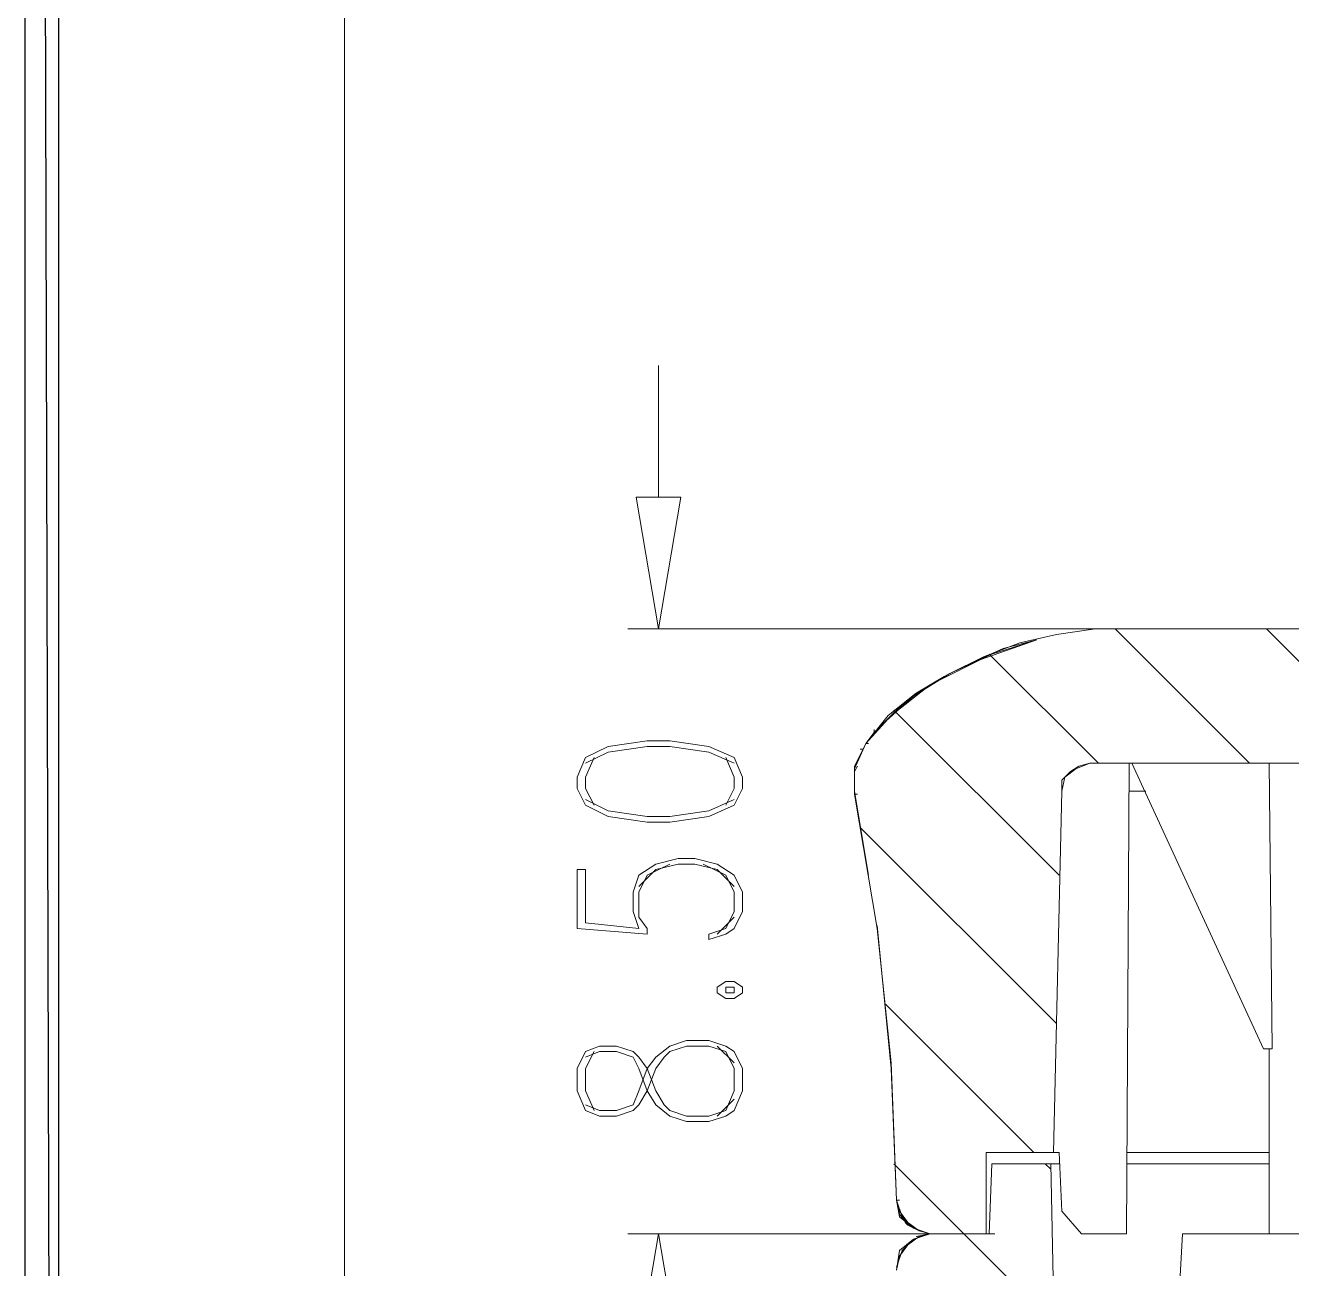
# Model space of a CAD drawing. Header units: centimetres. Extents: x -22.4 to 6.2, y -30.9 to -11.
# Drawn here: x -22.404 to -20.491, y -24.06 to -22.18 of the extents above; entities that cross this region are included whole.
import ezdxf

# ---------------------------------------------------------------- set-up
doc = ezdxf.new("R2010")
doc.units = ezdxf.units.CM
doc.header["$MEASUREMENT"] = 0
for name, color, linetype in [('2', 7, 'Continuous'), ('3', 7, 'Continuous'), ('layer 1', 7, 'Continuous')]:
    doc.layers.add(name, color=color, linetype=linetype)

msp = doc.modelspace()

# ---------------------------------------------------------------- linework, layer by layer
at = {"layer": '2', "color": 3, "lineweight": 9}
for points in [[(-21.44748, -22.89334), (-21.44748, -22.89334), (-21.44748, -22.69437), (-21.44748, -22.69437)], [(-20.73204, -23.09231), (-20.73204, -23.09231), (-21.49404, -23.09231), (-21.49404, -23.09231)], [(-21.03684, -24.00671), (-21.03684, -24.00671), (-21.49404, -24.00671), (-21.49404, -24.00671)]]:
    msp.add_open_spline(points, degree=3, dxfattribs=at)
for points in [[(-21.41361, -22.89334), (-21.41361, -22.89334), (-21.44748, -23.09231), (-21.44748, -23.09231), (-21.44748, -23.09231), (-21.44748, -23.09231), (-21.48134, -22.89334), (-21.48134, -22.89334), (-21.48134, -22.89334), (-21.48134, -22.89334), (-21.41361, -22.89334), (-21.41361, -22.89334)], [(-21.48134, -24.20567), (-21.48134, -24.20567), (-21.44748, -24.00671), (-21.44748, -24.00671), (-21.44748, -24.00671), (-21.44748, -24.00671), (-21.41361, -24.20567), (-21.41361, -24.20567), (-21.41361, -24.20567), (-21.41361, -24.20567), (-21.48134, -24.20567), (-21.48134, -24.20567)]]:
    msp.add_open_spline(points, degree=3, knots=[0, 0, 0, 0, 0.25, 0.25, 0.25, 0.25, 0.5, 0.5, 0.5, 0.5, 1, 1, 1, 1], dxfattribs=at)
at = {"layer": '3', "color": 2, "lineweight": 9}
for points in [[(-20.75744, -23.09231), (-20.75744, -23.09231), (-20.55424, -23.29551), (-20.55424, -23.29551)], [(-20.52884, -23.09231), (-20.52884, -23.09231), (-20.19441, -23.42674), (-20.19441, -23.42674)], [(-20.94794, -23.13041), (-20.94794, -23.13041), (-20.78284, -23.29551), (-20.78284, -23.29551)], [(-21.09188, -23.21507), (-21.09188, -23.21507), (-20.84211, -23.46484), (-20.84211, -23.46484)], [(-21.14268, -23.39287), (-21.14268, -23.39287), (-20.84634, -23.68921), (-20.84634, -23.68921)], [(-21.10458, -23.65957), (-21.10458, -23.65957), (-20.88021, -23.88394), (-20.88021, -23.88394)], [(-21.09188, -23.90087), (-21.09188, -23.90087), (-20.98604, -24.00671), (-20.98604, -24.00671)], [(-20.86328, -23.90087), (-20.86328, -23.90087), (-20.85481, -23.90934), (-20.85481, -23.90934)], [(-20.98604, -24.00671), (-20.98604, -24.00671), (-20.85058, -24.14217), (-20.85058, -24.14217)]]:
    msp.add_open_spline(points, degree=3, dxfattribs=at)
at = {"layer": 'layer 1'}
for points in [[(-22.40421, -29.66666), (-22.40421, -29.66666), (-22.35341, -29.66666), (-22.35341, -29.66666), (-22.35341, -29.66666), (-22.35341, -29.66666), (-22.40421, -11.03577), (-22.40421, -11.03577), (-22.40421, -11.03577), (-22.40421, -11.03577), (-22.40421, -29.66666), (-22.40421, -29.66666)], [(-22.35341, -29.66666), (-22.35341, -29.66666), (-22.40421, -11.03577), (-22.40421, -11.03577), (-22.40421, -11.03577), (-22.40421, -11.03577), (-22.35341, -11.08657), (-22.35341, -11.08657), (-22.35341, -11.08657), (-22.35341, -11.08657), (-22.35341, -29.66666), (-22.35341, -29.66666)]]:
    msp.add_open_spline(points, degree=3, knots=[0, 0, 0, 0, 0.25, 0.25, 0.25, 0.25, 0.5, 0.5, 0.5, 0.5, 1, 1, 1, 1], dxfattribs=at)
at = {"layer": 'layer 1', "lineweight": 9}
for points, knots in [([(-21.92211, -30.90598), (-21.92211, -30.90598), (6.24226, -30.90598), (6.24226, -30.90598), (6.24226, -30.90598), (6.24226, -30.90598), (6.24226, -11.33528), (6.24226, -11.33528), (6.24226, -11.33528), (6.24226, -11.33528), (-21.92211, -11.33528), (-21.92211, -11.33528), (-21.92211, -11.33528), (-21.92211, -11.33528), (-21.92211, -30.90598), (-21.92211, -30.90598)], [0, 0, 0, 0, 0.2, 0.2, 0.2, 0.2, 0.4, 0.4, 0.4, 0.4, 0.6, 0.6, 0.6, 0.6, 1, 1, 1, 1]), ([(-20.19441, -23.42674), (-20.19441, -23.42674), (-17.16335, -23.42674), (-17.16335, -23.42674), (-17.16335, -23.42674), (-17.16335, -23.42674), (-17.16335, -23.21931), (-17.16335, -23.21931), (-17.16335, -23.21931), (-17.16335, -23.21931), (-20.19441, -23.21931), (-20.19441, -23.21931), (-20.19441, -23.21931), (-20.19441, -23.21931), (-20.21134, -23.21507), (-20.21134, -23.21507), (-20.21134, -23.21507), (-20.21134, -23.21507), (-20.21558, -23.20237), (-20.21558, -23.20237), (-20.21558, -23.20237), (-20.21558, -23.20237), (-20.21981, -23.15157), (-20.21981, -23.15157), (-20.21981, -23.15157), (-20.21981, -23.15157), (-20.22404, -23.13041), (-20.22404, -23.13041), (-20.22404, -23.13041), (-20.22404, -23.13041), (-20.23674, -23.11771), (-20.23674, -23.11771), (-20.23674, -23.11771), (-20.23674, -23.11771), (-20.26638, -23.10501), (-20.26638, -23.10501), (-20.26638, -23.10501), (-20.26638, -23.10501), (-20.29601, -23.09654), (-20.29601, -23.09654), (-20.29601, -23.09654), (-20.29601, -23.09654), (-20.35528, -23.09231), (-20.35528, -23.09231), (-20.35528, -23.09231), (-20.35528, -23.09231), (-20.73204, -23.09231), (-20.73204, -23.09231), (-20.73204, -23.09231), (-20.73204, -23.09231), (-20.78708, -23.09231), (-20.78708, -23.09231), (-20.78708, -23.09231), (-20.78708, -23.09231), (-20.84634, -23.10077), (-20.84634, -23.10077), (-20.84634, -23.10077), (-20.84634, -23.10077), (-20.90138, -23.11347), (-20.90138, -23.11347), (-20.90138, -23.11347), (-20.90138, -23.11347), (-20.95641, -23.13464), (-20.95641, -23.13464), (-20.95641, -23.13464), (-20.95641, -23.13464), (-21.00721, -23.16004), (-21.00721, -23.16004), (-21.00721, -23.16004), (-21.00721, -23.16004), (-21.05801, -23.18967), (-21.05801, -23.18967), (-21.05801, -23.18967), (-21.05801, -23.18967), (-21.10034, -23.22354), (-21.10034, -23.22354), (-21.10034, -23.22354), (-21.10034, -23.22354), (-21.13421, -23.26587), (-21.13421, -23.26587), (-21.13421, -23.26587), (-21.13421, -23.26587), (-21.15114, -23.30397), (-21.15114, -23.30397), (-21.15114, -23.30397), (-21.15114, -23.30397), (-21.15114, -23.34207), (-21.15114, -23.34207)], [0, 0, 0, 0, 0.0434783, 0.0434783, 0.0434783, 0.0434783, 0.0869565, 0.0869565, 0.0869565, 0.0869565, 0.1304348, 0.1304348, 0.1304348, 0.1304348, 0.173913, 0.173913, 0.173913, 0.173913, 0.2173913, 0.2173913, 0.2173913, 0.2173913, 0.2608696, 0.2608696, 0.2608696, 0.2608696, 0.3043478, 0.3043478, 0.3043478, 0.3043478, 0.3478261, 0.3478261, 0.3478261, 0.3478261, 0.3913043, 0.3913043, 0.3913043, 0.3913043, 0.4347826, 0.4347826, 0.4347826, 0.4347826, 0.4782609, 0.4782609, 0.4782609, 0.4782609, 0.5217391, 0.5217391, 0.5217391, 0.5217391, 0.5652174, 0.5652174, 0.5652174, 0.5652174, 0.6086957, 0.6086957, 0.6086957, 0.6086957, 0.6521739, 0.6521739, 0.6521739, 0.6521739, 0.6956522, 0.6956522, 0.6956522, 0.6956522, 0.7391304, 0.7391304, 0.7391304, 0.7391304, 0.7826087, 0.7826087, 0.7826087, 0.7826087, 0.826087, 0.826087, 0.826087, 0.826087, 0.8695652, 0.8695652, 0.8695652, 0.8695652, 0.9130435, 0.9130435, 0.9130435, 0.9130435, 1, 1, 1, 1]), ([(-20.73204, -23.09231), (-20.73204, -23.09231), (-20.78708, -23.09231), (-20.78708, -23.09231), (-20.78708, -23.09231), (-20.78708, -23.09231), (-20.84634, -23.10077), (-20.84634, -23.10077), (-20.84634, -23.10077), (-20.84634, -23.10077), (-20.90138, -23.11347), (-20.90138, -23.11347), (-20.90138, -23.11347), (-20.90138, -23.11347), (-20.95641, -23.13464), (-20.95641, -23.13464), (-20.95641, -23.13464), (-20.95641, -23.13464), (-21.00721, -23.16004), (-21.00721, -23.16004), (-21.00721, -23.16004), (-21.00721, -23.16004), (-21.05801, -23.18967), (-21.05801, -23.18967), (-21.05801, -23.18967), (-21.05801, -23.18967), (-21.10034, -23.22354), (-21.10034, -23.22354), (-21.10034, -23.22354), (-21.10034, -23.22354), (-21.13421, -23.26587), (-21.13421, -23.26587)], [0, 0, 0, 0, 0.1111111, 0.1111111, 0.1111111, 0.1111111, 0.2222222, 0.2222222, 0.2222222, 0.2222222, 0.3333333, 0.3333333, 0.3333333, 0.3333333, 0.4444444, 0.4444444, 0.4444444, 0.4444444, 0.5555556, 0.5555556, 0.5555556, 0.5555556, 0.6666667, 0.6666667, 0.6666667, 0.6666667, 0.7777778, 0.7777778, 0.7777778, 0.7777778, 1, 1, 1, 1]), ([(-20.03355, -23.09231), (-20.03355, -23.09231), (-20.73204, -23.09231), (-20.73204, -23.09231), (-20.73204, -23.09231), (-20.73204, -23.09231), (-20.35528, -23.09231), (-20.35528, -23.09231)], [0, 0, 0, 0, 0.3333333, 0.3333333, 0.3333333, 0.3333333, 1, 1, 1, 1]), ([(-20.94371, -23.13041), (-20.94371, -23.13041), (-20.87598, -23.10924), (-20.87598, -23.10924), (-20.87598, -23.10924), (-20.87598, -23.10924), (-20.96064, -23.13887), (-20.96064, -23.13887)], [0, 0, 0, 0, 0.3333333, 0.3333333, 0.3333333, 0.3333333, 1, 1, 1, 1]), ([(-21.06224, -23.19391), (-21.06224, -23.19391), (-21.10881, -23.23624), (-21.10881, -23.23624), (-21.10881, -23.23624), (-21.10881, -23.23624), (-21.13421, -23.26587), (-21.13421, -23.26587)], [0, 0, 0, 0, 0.3333333, 0.3333333, 0.3333333, 0.3333333, 1, 1, 1, 1]), ([(-21.09188, -23.21931), (-21.09188, -23.21931), (-21.12151, -23.24894), (-21.12151, -23.24894), (-21.12151, -23.24894), (-21.12151, -23.24894), (-21.13421, -23.26587), (-21.13421, -23.26587), (-21.13421, -23.26587), (-21.13421, -23.26587), (-21.09611, -23.22354), (-21.09611, -23.22354)], [0, 0, 0, 0, 0.25, 0.25, 0.25, 0.25, 0.5, 0.5, 0.5, 0.5, 1, 1, 1, 1]), ([(-21.57024, -23.33361), (-21.57024, -23.33361), (-21.55754, -23.35901), (-21.55754, -23.35901), (-21.55754, -23.35901), (-21.55754, -23.35901), (-21.52368, -23.37594), (-21.52368, -23.37594), (-21.52368, -23.37594), (-21.52368, -23.37594), (-21.46441, -23.38441), (-21.46441, -23.38441), (-21.46441, -23.38441), (-21.46441, -23.38441), (-21.43054, -23.38441), (-21.43054, -23.38441), (-21.43054, -23.38441), (-21.43054, -23.38441), (-21.37128, -23.37594), (-21.37128, -23.37594), (-21.37128, -23.37594), (-21.37128, -23.37594), (-21.33318, -23.35901), (-21.33318, -23.35901), (-21.33318, -23.35901), (-21.33318, -23.35901), (-21.32048, -23.33361), (-21.32048, -23.33361), (-21.32048, -23.33361), (-21.32048, -23.33361), (-21.32048, -23.31667), (-21.32048, -23.31667), (-21.32048, -23.31667), (-21.32048, -23.31667), (-21.33318, -23.28704), (-21.33318, -23.28704), (-21.33318, -23.28704), (-21.33318, -23.28704), (-21.37128, -23.27011), (-21.37128, -23.27011), (-21.37128, -23.27011), (-21.37128, -23.27011), (-21.43054, -23.26164), (-21.43054, -23.26164), (-21.43054, -23.26164), (-21.43054, -23.26164), (-21.46441, -23.26164), (-21.46441, -23.26164), (-21.46441, -23.26164), (-21.46441, -23.26164), (-21.52368, -23.27011), (-21.52368, -23.27011), (-21.52368, -23.27011), (-21.52368, -23.27011), (-21.55754, -23.28704), (-21.55754, -23.28704), (-21.55754, -23.28704), (-21.55754, -23.28704), (-21.57024, -23.31667), (-21.57024, -23.31667), (-21.57024, -23.31667), (-21.57024, -23.31667), (-21.57024, -23.33361), (-21.57024, -23.33361)], [0, 0, 0, 0, 0.0588235, 0.0588235, 0.0588235, 0.0588235, 0.1176471, 0.1176471, 0.1176471, 0.1176471, 0.1764706, 0.1764706, 0.1764706, 0.1764706, 0.2352941, 0.2352941, 0.2352941, 0.2352941, 0.2941176, 0.2941176, 0.2941176, 0.2941176, 0.3529412, 0.3529412, 0.3529412, 0.3529412, 0.4117647, 0.4117647, 0.4117647, 0.4117647, 0.4705882, 0.4705882, 0.4705882, 0.4705882, 0.5294118, 0.5294118, 0.5294118, 0.5294118, 0.5882353, 0.5882353, 0.5882353, 0.5882353, 0.6470588, 0.6470588, 0.6470588, 0.6470588, 0.7058824, 0.7058824, 0.7058824, 0.7058824, 0.7647059, 0.7647059, 0.7647059, 0.7647059, 0.8235294, 0.8235294, 0.8235294, 0.8235294, 0.8823529, 0.8823529, 0.8823529, 0.8823529, 1, 1, 1, 1]), ([(-21.13421, -23.26587), (-21.13421, -23.26587), (-21.15114, -23.30397), (-21.15114, -23.30397), (-21.15114, -23.30397), (-21.15114, -23.30397), (-21.15114, -23.34207), (-21.15114, -23.34207)], [0, 0, 0, 0, 0.3333333, 0.3333333, 0.3333333, 0.3333333, 1, 1, 1, 1]), ([(-21.13421, -23.26587), (-21.13421, -23.26587), (-21.15114, -23.30397), (-21.15114, -23.30397), (-21.15114, -23.30397), (-21.15114, -23.30397), (-21.15114, -23.34207), (-21.15114, -23.34207)], [0, 0, 0, 0, 0.3333333, 0.3333333, 0.3333333, 0.3333333, 1, 1, 1, 1]), ([(-21.13421, -23.26587), (-21.13421, -23.26587), (-21.13844, -23.27434), (-21.13844, -23.27434), (-21.13844, -23.27434), (-21.13844, -23.27434), (-21.13421, -23.26587), (-21.13421, -23.26587), (-21.13421, -23.26587), (-21.13421, -23.26587), (-21.13844, -23.27434), (-21.13844, -23.27434), (-21.13844, -23.27434), (-21.13844, -23.27434), (-21.14268, -23.27434), (-21.14268, -23.27434)], [0, 0, 0, 0, 0.2, 0.2, 0.2, 0.2, 0.4, 0.4, 0.4, 0.4, 0.6, 0.6, 0.6, 0.6, 1, 1, 1, 1]), ([(-21.33318, -23.29551), (-21.33318, -23.29551), (-21.37128, -23.27857), (-21.37128, -23.27857), (-21.37128, -23.27857), (-21.37128, -23.27857), (-21.43054, -23.27011), (-21.43054, -23.27011), (-21.43054, -23.27011), (-21.43054, -23.27011), (-21.46441, -23.27011), (-21.46441, -23.27011), (-21.46441, -23.27011), (-21.46441, -23.27011), (-21.52368, -23.27857), (-21.52368, -23.27857), (-21.52368, -23.27857), (-21.52368, -23.27857), (-21.55754, -23.29551), (-21.55754, -23.29551)], [0, 0, 0, 0, 0.1666667, 0.1666667, 0.1666667, 0.1666667, 0.3333333, 0.3333333, 0.3333333, 0.3333333, 0.5, 0.5, 0.5, 0.5, 0.6666667, 0.6666667, 0.6666667, 0.6666667, 1, 1, 1, 1]), ([(-21.13844, -23.27434), (-21.13844, -23.27434), (-21.15114, -23.29974), (-21.15114, -23.29974), (-21.15114, -23.29974), (-21.15114, -23.29974), (-21.13844, -23.27434), (-21.13844, -23.27434)], [0, 0, 0, 0, 0.3333333, 0.3333333, 0.3333333, 0.3333333, 1, 1, 1, 1]), ([(-21.54484, -23.28704), (-21.54484, -23.28704), (-21.55754, -23.31667), (-21.55754, -23.31667), (-21.55754, -23.31667), (-21.55754, -23.31667), (-21.55754, -23.33361), (-21.55754, -23.33361), (-21.55754, -23.33361), (-21.55754, -23.33361), (-21.54484, -23.35901), (-21.54484, -23.35901)], [0, 0, 0, 0, 0.25, 0.25, 0.25, 0.25, 0.5, 0.5, 0.5, 0.5, 1, 1, 1, 1]), ([(-21.34588, -23.35901), (-21.34588, -23.35901), (-21.33318, -23.33361), (-21.33318, -23.33361), (-21.33318, -23.33361), (-21.33318, -23.33361), (-21.33318, -23.31667), (-21.33318, -23.31667), (-21.33318, -23.31667), (-21.33318, -23.31667), (-21.34588, -23.28704), (-21.34588, -23.28704)], [0, 0, 0, 0, 0.25, 0.25, 0.25, 0.25, 0.5, 0.5, 0.5, 0.5, 1, 1, 1, 1]), ([(-21.15114, -23.29974), (-21.15114, -23.29974), (-21.15114, -23.32091), (-21.15114, -23.32091), (-21.15114, -23.32091), (-21.15114, -23.32091), (-21.15114, -23.29974), (-21.15114, -23.29974), (-21.15114, -23.29974), (-21.15114, -23.29974), (-21.15114, -23.32937), (-21.15114, -23.32937)], [0, 0, 0, 0, 0.25, 0.25, 0.25, 0.25, 0.5, 0.5, 0.5, 0.5, 1, 1, 1, 1]), ([(-20.95218, -24.00671), (-20.95218, -24.00671), (-20.95218, -23.88394), (-20.95218, -23.88394), (-20.95218, -23.88394), (-20.95218, -23.88394), (-20.85058, -23.88394), (-20.85058, -23.88394), (-20.85058, -23.88394), (-20.85058, -23.88394), (-20.83788, -23.33784), (-20.83788, -23.33784), (-20.83788, -23.33784), (-20.83788, -23.33784), (-20.83788, -23.32091), (-20.83788, -23.32091), (-20.83788, -23.32091), (-20.83788, -23.32091), (-20.82518, -23.30821), (-20.82518, -23.30821), (-20.82518, -23.30821), (-20.82518, -23.30821), (-20.81248, -23.29974), (-20.81248, -23.29974), (-20.81248, -23.29974), (-20.81248, -23.29974), (-20.79554, -23.29551), (-20.79554, -23.29551), (-20.79554, -23.29551), (-20.79554, -23.29551), (-20.42724, -23.29551), (-20.42724, -23.29551), (-20.42724, -23.29551), (-20.42724, -23.29551), (-20.40184, -23.30397), (-20.40184, -23.30397), (-20.40184, -23.30397), (-20.40184, -23.30397), (-20.38491, -23.32514), (-20.38491, -23.32514)], [0, 0, 0, 0, 0.0909091, 0.0909091, 0.0909091, 0.0909091, 0.1818182, 0.1818182, 0.1818182, 0.1818182, 0.2727273, 0.2727273, 0.2727273, 0.2727273, 0.3636364, 0.3636364, 0.3636364, 0.3636364, 0.4545455, 0.4545455, 0.4545455, 0.4545455, 0.5454545, 0.5454545, 0.5454545, 0.5454545, 0.6363636, 0.6363636, 0.6363636, 0.6363636, 0.7272727, 0.7272727, 0.7272727, 0.7272727, 0.8181818, 0.8181818, 0.8181818, 0.8181818, 1, 1, 1, 1]), ([(-20.79554, -23.29551), (-20.79554, -23.29551), (-20.81671, -23.30397), (-20.81671, -23.30397), (-20.81671, -23.30397), (-20.81671, -23.30397), (-20.83364, -23.31667), (-20.83364, -23.31667), (-20.83364, -23.31667), (-20.83364, -23.31667), (-20.83788, -23.33784), (-20.83788, -23.33784)], [0, 0, 0, 0, 0.25, 0.25, 0.25, 0.25, 0.5, 0.5, 0.5, 0.5, 1, 1, 1, 1]), ([(-21.15114, -23.33784), (-21.15114, -23.33784), (-21.15114, -23.33361), (-21.15114, -23.33361), (-21.15114, -23.33361), (-21.15114, -23.33361), (-21.15114, -23.33784), (-21.15114, -23.33784), (-21.15114, -23.33784), (-21.15114, -23.33784), (-21.15114, -23.34207), (-21.15114, -23.34207), (-21.15114, -23.34207), (-21.15114, -23.34207), (-21.15114, -23.32937), (-21.15114, -23.32937)], [0, 0, 0, 0, 0.2, 0.2, 0.2, 0.2, 0.4, 0.4, 0.4, 0.4, 0.6, 0.6, 0.6, 0.6, 1, 1, 1, 1]), ([(-21.12998, -23.46484), (-21.12998, -23.46484), (-21.15114, -23.33784), (-21.15114, -23.33784), (-21.15114, -23.33784), (-21.15114, -23.33784), (-21.14691, -23.36747), (-21.14691, -23.36747)], [0, 0, 0, 0, 0.3333333, 0.3333333, 0.3333333, 0.3333333, 1, 1, 1, 1]), ([(-21.08764, -23.95591), (-21.08764, -23.95591), (-21.09611, -23.74847), (-21.09611, -23.74847), (-21.09611, -23.74847), (-21.09611, -23.74847), (-21.11728, -23.54527), (-21.11728, -23.54527), (-21.11728, -23.54527), (-21.11728, -23.54527), (-21.15114, -23.34207), (-21.15114, -23.34207)], [0, 0, 0, 0, 0.25, 0.25, 0.25, 0.25, 0.5, 0.5, 0.5, 0.5, 1, 1, 1, 1]), ([(-21.08764, -23.95591), (-21.08764, -23.95591), (-21.09611, -23.74847), (-21.09611, -23.74847), (-21.09611, -23.74847), (-21.09611, -23.74847), (-21.11728, -23.54527), (-21.11728, -23.54527), (-21.11728, -23.54527), (-21.11728, -23.54527), (-21.15114, -23.34207), (-21.15114, -23.34207)], [0, 0, 0, 0, 0.25, 0.25, 0.25, 0.25, 0.5, 0.5, 0.5, 0.5, 1, 1, 1, 1]), ([(-21.55754, -23.35054), (-21.55754, -23.35054), (-21.52368, -23.36747), (-21.52368, -23.36747), (-21.52368, -23.36747), (-21.52368, -23.36747), (-21.46441, -23.37594), (-21.46441, -23.37594), (-21.46441, -23.37594), (-21.46441, -23.37594), (-21.43054, -23.37594), (-21.43054, -23.37594), (-21.43054, -23.37594), (-21.43054, -23.37594), (-21.37128, -23.36747), (-21.37128, -23.36747), (-21.37128, -23.36747), (-21.37128, -23.36747), (-21.33318, -23.35054), (-21.33318, -23.35054)], [0, 0, 0, 0, 0.1666667, 0.1666667, 0.1666667, 0.1666667, 0.3333333, 0.3333333, 0.3333333, 0.3333333, 0.5, 0.5, 0.5, 0.5, 0.6666667, 0.6666667, 0.6666667, 0.6666667, 1, 1, 1, 1]), ([(-21.47711, -23.54527), (-21.47711, -23.54527), (-21.48558, -23.51987), (-21.48558, -23.51987), (-21.48558, -23.51987), (-21.48558, -23.51987), (-21.48558, -23.49024), (-21.48558, -23.49024), (-21.48558, -23.49024), (-21.48558, -23.49024), (-21.47711, -23.46484), (-21.47711, -23.46484), (-21.47711, -23.46484), (-21.47711, -23.46484), (-21.45171, -23.44791), (-21.45171, -23.44791), (-21.45171, -23.44791), (-21.45171, -23.44791), (-21.41784, -23.43944), (-21.41784, -23.43944), (-21.41784, -23.43944), (-21.41784, -23.43944), (-21.39244, -23.43944), (-21.39244, -23.43944), (-21.39244, -23.43944), (-21.39244, -23.43944), (-21.35858, -23.44791), (-21.35858, -23.44791), (-21.35858, -23.44791), (-21.35858, -23.44791), (-21.33318, -23.46484), (-21.33318, -23.46484), (-21.33318, -23.46484), (-21.33318, -23.46484), (-21.32048, -23.49024), (-21.32048, -23.49024), (-21.32048, -23.49024), (-21.32048, -23.49024), (-21.32048, -23.51987), (-21.32048, -23.51987), (-21.32048, -23.51987), (-21.32048, -23.51987), (-21.33318, -23.54527), (-21.33318, -23.54527), (-21.33318, -23.54527), (-21.33318, -23.54527), (-21.34588, -23.55374), (-21.34588, -23.55374), (-21.34588, -23.55374), (-21.34588, -23.55374), (-21.37128, -23.56221), (-21.37128, -23.56221), (-21.37128, -23.56221), (-21.37128, -23.56221), (-21.37128, -23.55374), (-21.37128, -23.55374)], [0, 0, 0, 0, 0.0666667, 0.0666667, 0.0666667, 0.0666667, 0.1333333, 0.1333333, 0.1333333, 0.1333333, 0.2, 0.2, 0.2, 0.2, 0.2666667, 0.2666667, 0.2666667, 0.2666667, 0.3333333, 0.3333333, 0.3333333, 0.3333333, 0.4, 0.4, 0.4, 0.4, 0.4666667, 0.4666667, 0.4666667, 0.4666667, 0.5333333, 0.5333333, 0.5333333, 0.5333333, 0.6, 0.6, 0.6, 0.6, 0.6666667, 0.6666667, 0.6666667, 0.6666667, 0.7333333, 0.7333333, 0.7333333, 0.7333333, 0.8, 0.8, 0.8, 0.8, 0.8666667, 0.8666667, 0.8666667, 0.8666667, 1, 1, 1, 1]), ([(-21.57024, -23.54527), (-21.57024, -23.54527), (-21.57024, -23.45637), (-21.57024, -23.45637), (-21.57024, -23.45637), (-21.57024, -23.45637), (-21.55754, -23.45637), (-21.55754, -23.45637), (-21.55754, -23.45637), (-21.55754, -23.45637), (-21.55754, -23.53681), (-21.55754, -23.53681)], [0, 0, 0, 0, 0.25, 0.25, 0.25, 0.25, 0.5, 0.5, 0.5, 0.5, 1, 1, 1, 1]), ([(-21.46441, -23.55374), (-21.46441, -23.55374), (-21.46441, -23.54527), (-21.46441, -23.54527), (-21.46441, -23.54527), (-21.46441, -23.54527), (-21.47711, -23.52834), (-21.47711, -23.52834), (-21.47711, -23.52834), (-21.47711, -23.52834), (-21.47711, -23.49024), (-21.47711, -23.49024), (-21.47711, -23.49024), (-21.47711, -23.49024), (-21.46441, -23.46484), (-21.46441, -23.46484), (-21.46441, -23.46484), (-21.46441, -23.46484), (-21.43054, -23.44791), (-21.43054, -23.44791)], [0, 0, 0, 0, 0.1666667, 0.1666667, 0.1666667, 0.1666667, 0.3333333, 0.3333333, 0.3333333, 0.3333333, 0.5, 0.5, 0.5, 0.5, 0.6666667, 0.6666667, 0.6666667, 0.6666667, 1, 1, 1, 1]), ([(-21.47711, -23.48177), (-21.47711, -23.48177), (-21.45171, -23.45637), (-21.45171, -23.45637), (-21.45171, -23.45637), (-21.45171, -23.45637), (-21.41784, -23.44791), (-21.41784, -23.44791), (-21.41784, -23.44791), (-21.41784, -23.44791), (-21.39244, -23.44791), (-21.39244, -23.44791), (-21.39244, -23.44791), (-21.39244, -23.44791), (-21.35858, -23.45637), (-21.35858, -23.45637), (-21.35858, -23.45637), (-21.35858, -23.45637), (-21.33318, -23.48177), (-21.33318, -23.48177)], [0, 0, 0, 0, 0.1666667, 0.1666667, 0.1666667, 0.1666667, 0.3333333, 0.3333333, 0.3333333, 0.3333333, 0.5, 0.5, 0.5, 0.5, 0.6666667, 0.6666667, 0.6666667, 0.6666667, 1, 1, 1, 1]), ([(-21.37974, -23.44791), (-21.37974, -23.44791), (-21.34588, -23.46484), (-21.34588, -23.46484), (-21.34588, -23.46484), (-21.34588, -23.46484), (-21.33318, -23.49024), (-21.33318, -23.49024), (-21.33318, -23.49024), (-21.33318, -23.49024), (-21.33318, -23.51987), (-21.33318, -23.51987), (-21.33318, -23.51987), (-21.33318, -23.51987), (-21.34588, -23.54527), (-21.34588, -23.54527), (-21.34588, -23.54527), (-21.34588, -23.54527), (-21.37128, -23.55374), (-21.37128, -23.55374)], [0, 0, 0, 0, 0.1666667, 0.1666667, 0.1666667, 0.1666667, 0.3333333, 0.3333333, 0.3333333, 0.3333333, 0.5, 0.5, 0.5, 0.5, 0.6666667, 0.6666667, 0.6666667, 0.6666667, 1, 1, 1, 1]), ([(-21.11728, -23.54104), (-21.11728, -23.54104), (-21.09611, -23.75694), (-21.09611, -23.75694), (-21.09611, -23.75694), (-21.09611, -23.75694), (-21.11728, -23.54104), (-21.11728, -23.54104)], [0, 0, 0, 0, 0.3333333, 0.3333333, 0.3333333, 0.3333333, 1, 1, 1, 1]), ([(-21.35858, -23.64264), (-21.35858, -23.64264), (-21.34588, -23.65111), (-21.34588, -23.65111), (-21.34588, -23.65111), (-21.34588, -23.65111), (-21.33318, -23.65111), (-21.33318, -23.65111), (-21.33318, -23.65111), (-21.33318, -23.65111), (-21.32048, -23.64264), (-21.32048, -23.64264), (-21.32048, -23.64264), (-21.32048, -23.64264), (-21.32048, -23.63417), (-21.32048, -23.63417), (-21.32048, -23.63417), (-21.32048, -23.63417), (-21.33318, -23.62571), (-21.33318, -23.62571), (-21.33318, -23.62571), (-21.33318, -23.62571), (-21.34588, -23.62571), (-21.34588, -23.62571), (-21.34588, -23.62571), (-21.34588, -23.62571), (-21.35858, -23.63417), (-21.35858, -23.63417), (-21.35858, -23.63417), (-21.35858, -23.63417), (-21.35858, -23.64264), (-21.35858, -23.64264)], [0, 0, 0, 0, 0.1111111, 0.1111111, 0.1111111, 0.1111111, 0.2222222, 0.2222222, 0.2222222, 0.2222222, 0.3333333, 0.3333333, 0.3333333, 0.3333333, 0.4444444, 0.4444444, 0.4444444, 0.4444444, 0.5555556, 0.5555556, 0.5555556, 0.5555556, 0.6666667, 0.6666667, 0.6666667, 0.6666667, 0.7777778, 0.7777778, 0.7777778, 0.7777778, 1, 1, 1, 1]), ([(-21.34588, -23.64264), (-21.34588, -23.64264), (-21.33318, -23.64264), (-21.33318, -23.64264), (-21.33318, -23.64264), (-21.33318, -23.64264), (-21.33318, -23.63417), (-21.33318, -23.63417), (-21.33318, -23.63417), (-21.33318, -23.63417), (-21.34588, -23.63417), (-21.34588, -23.63417), (-21.34588, -23.63417), (-21.34588, -23.63417), (-21.34588, -23.64264), (-21.34588, -23.64264)], [0, 0, 0, 0, 0.2, 0.2, 0.2, 0.2, 0.4, 0.4, 0.4, 0.4, 0.6, 0.6, 0.6, 0.6, 1, 1, 1, 1]), ([(-21.57024, -23.79081), (-21.57024, -23.79081), (-21.55754, -23.82044), (-21.55754, -23.82044), (-21.55754, -23.82044), (-21.55754, -23.82044), (-21.53638, -23.82891), (-21.53638, -23.82891), (-21.53638, -23.82891), (-21.53638, -23.82891), (-21.51098, -23.82891), (-21.51098, -23.82891), (-21.51098, -23.82891), (-21.51098, -23.82891), (-21.48558, -23.82044), (-21.48558, -23.82044), (-21.48558, -23.82044), (-21.48558, -23.82044), (-21.47711, -23.81197), (-21.47711, -23.81197), (-21.47711, -23.81197), (-21.47711, -23.81197), (-21.46441, -23.79081), (-21.46441, -23.79081), (-21.46441, -23.79081), (-21.46441, -23.79081), (-21.45171, -23.75694), (-21.45171, -23.75694), (-21.45171, -23.75694), (-21.45171, -23.75694), (-21.43901, -23.74001), (-21.43901, -23.74001), (-21.43901, -23.74001), (-21.43901, -23.74001), (-21.43054, -23.73154), (-21.43054, -23.73154), (-21.43054, -23.73154), (-21.43054, -23.73154), (-21.40514, -23.72307), (-21.40514, -23.72307), (-21.40514, -23.72307), (-21.40514, -23.72307), (-21.37128, -23.72307), (-21.37128, -23.72307), (-21.37128, -23.72307), (-21.37128, -23.72307), (-21.34588, -23.73154), (-21.34588, -23.73154), (-21.34588, -23.73154), (-21.34588, -23.73154), (-21.33318, -23.75694), (-21.33318, -23.75694), (-21.33318, -23.75694), (-21.33318, -23.75694), (-21.33318, -23.79081), (-21.33318, -23.79081), (-21.33318, -23.79081), (-21.33318, -23.79081), (-21.34588, -23.82044), (-21.34588, -23.82044), (-21.34588, -23.82044), (-21.34588, -23.82044), (-21.37128, -23.82891), (-21.37128, -23.82891), (-21.37128, -23.82891), (-21.37128, -23.82891), (-21.40514, -23.82891), (-21.40514, -23.82891), (-21.40514, -23.82891), (-21.40514, -23.82891), (-21.43054, -23.82044), (-21.43054, -23.82044), (-21.43054, -23.82044), (-21.43054, -23.82044), (-21.43901, -23.81197), (-21.43901, -23.81197), (-21.43901, -23.81197), (-21.43901, -23.81197), (-21.45171, -23.79081), (-21.45171, -23.79081), (-21.45171, -23.79081), (-21.45171, -23.79081), (-21.46441, -23.75694), (-21.46441, -23.75694), (-21.46441, -23.75694), (-21.46441, -23.75694), (-21.47711, -23.74001), (-21.47711, -23.74001), (-21.47711, -23.74001), (-21.47711, -23.74001), (-21.48558, -23.73154), (-21.48558, -23.73154), (-21.48558, -23.73154), (-21.48558, -23.73154), (-21.51098, -23.72307), (-21.51098, -23.72307), (-21.51098, -23.72307), (-21.51098, -23.72307), (-21.53638, -23.72307), (-21.53638, -23.72307), (-21.53638, -23.72307), (-21.53638, -23.72307), (-21.55754, -23.73154), (-21.55754, -23.73154), (-21.55754, -23.73154), (-21.55754, -23.73154), (-21.57024, -23.75694), (-21.57024, -23.75694), (-21.57024, -23.75694), (-21.57024, -23.75694), (-21.57024, -23.79081), (-21.57024, -23.79081)], [0, 0, 0, 0, 0.0344828, 0.0344828, 0.0344828, 0.0344828, 0.0689655, 0.0689655, 0.0689655, 0.0689655, 0.1034483, 0.1034483, 0.1034483, 0.1034483, 0.137931, 0.137931, 0.137931, 0.137931, 0.1724138, 0.1724138, 0.1724138, 0.1724138, 0.2068966, 0.2068966, 0.2068966, 0.2068966, 0.2413793, 0.2413793, 0.2413793, 0.2413793, 0.2758621, 0.2758621, 0.2758621, 0.2758621, 0.3103448, 0.3103448, 0.3103448, 0.3103448, 0.3448276, 0.3448276, 0.3448276, 0.3448276, 0.3793103, 0.3793103, 0.3793103, 0.3793103, 0.4137931, 0.4137931, 0.4137931, 0.4137931, 0.4482759, 0.4482759, 0.4482759, 0.4482759, 0.4827586, 0.4827586, 0.4827586, 0.4827586, 0.5172414, 0.5172414, 0.5172414, 0.5172414, 0.5517241, 0.5517241, 0.5517241, 0.5517241, 0.5862069, 0.5862069, 0.5862069, 0.5862069, 0.6206897, 0.6206897, 0.6206897, 0.6206897, 0.6551724, 0.6551724, 0.6551724, 0.6551724, 0.6896552, 0.6896552, 0.6896552, 0.6896552, 0.7241379, 0.7241379, 0.7241379, 0.7241379, 0.7586207, 0.7586207, 0.7586207, 0.7586207, 0.7931034, 0.7931034, 0.7931034, 0.7931034, 0.8275862, 0.8275862, 0.8275862, 0.8275862, 0.862069, 0.862069, 0.862069, 0.862069, 0.8965517, 0.8965517, 0.8965517, 0.8965517, 0.9310345, 0.9310345, 0.9310345, 0.9310345, 1, 1, 1, 1]), ([(-21.55754, -23.81197), (-21.55754, -23.81197), (-21.53638, -23.82044), (-21.53638, -23.82044), (-21.53638, -23.82044), (-21.53638, -23.82044), (-21.51098, -23.82044), (-21.51098, -23.82044), (-21.51098, -23.82044), (-21.51098, -23.82044), (-21.48558, -23.81197), (-21.48558, -23.81197), (-21.48558, -23.81197), (-21.48558, -23.81197), (-21.47711, -23.79081), (-21.47711, -23.79081), (-21.47711, -23.79081), (-21.47711, -23.79081), (-21.46441, -23.75694), (-21.46441, -23.75694), (-21.46441, -23.75694), (-21.46441, -23.75694), (-21.45171, -23.74001), (-21.45171, -23.74001), (-21.45171, -23.74001), (-21.45171, -23.74001), (-21.43054, -23.72307), (-21.43054, -23.72307), (-21.43054, -23.72307), (-21.43054, -23.72307), (-21.40514, -23.71461), (-21.40514, -23.71461), (-21.40514, -23.71461), (-21.40514, -23.71461), (-21.37128, -23.71461), (-21.37128, -23.71461), (-21.37128, -23.71461), (-21.37128, -23.71461), (-21.34588, -23.72307), (-21.34588, -23.72307), (-21.34588, -23.72307), (-21.34588, -23.72307), (-21.33318, -23.73154), (-21.33318, -23.73154), (-21.33318, -23.73154), (-21.33318, -23.73154), (-21.32048, -23.75694), (-21.32048, -23.75694), (-21.32048, -23.75694), (-21.32048, -23.75694), (-21.32048, -23.79081), (-21.32048, -23.79081), (-21.32048, -23.79081), (-21.32048, -23.79081), (-21.33318, -23.82044), (-21.33318, -23.82044), (-21.33318, -23.82044), (-21.33318, -23.82044), (-21.34588, -23.82891), (-21.34588, -23.82891), (-21.34588, -23.82891), (-21.34588, -23.82891), (-21.37128, -23.83737), (-21.37128, -23.83737), (-21.37128, -23.83737), (-21.37128, -23.83737), (-21.40514, -23.83737), (-21.40514, -23.83737), (-21.40514, -23.83737), (-21.40514, -23.83737), (-21.43054, -23.82891), (-21.43054, -23.82891), (-21.43054, -23.82891), (-21.43054, -23.82891), (-21.45171, -23.81197), (-21.45171, -23.81197), (-21.45171, -23.81197), (-21.45171, -23.81197), (-21.46441, -23.79081), (-21.46441, -23.79081), (-21.46441, -23.79081), (-21.46441, -23.79081), (-21.47711, -23.75694), (-21.47711, -23.75694), (-21.47711, -23.75694), (-21.47711, -23.75694), (-21.48558, -23.74001), (-21.48558, -23.74001), (-21.48558, -23.74001), (-21.48558, -23.74001), (-21.51098, -23.73154), (-21.51098, -23.73154), (-21.51098, -23.73154), (-21.51098, -23.73154), (-21.53638, -23.73154), (-21.53638, -23.73154), (-21.53638, -23.73154), (-21.53638, -23.73154), (-21.55754, -23.74001), (-21.55754, -23.74001)], [0, 0, 0, 0, 0.0384615, 0.0384615, 0.0384615, 0.0384615, 0.0769231, 0.0769231, 0.0769231, 0.0769231, 0.1153846, 0.1153846, 0.1153846, 0.1153846, 0.1538462, 0.1538462, 0.1538462, 0.1538462, 0.1923077, 0.1923077, 0.1923077, 0.1923077, 0.2307692, 0.2307692, 0.2307692, 0.2307692, 0.2692308, 0.2692308, 0.2692308, 0.2692308, 0.3076923, 0.3076923, 0.3076923, 0.3076923, 0.3461538, 0.3461538, 0.3461538, 0.3461538, 0.3846154, 0.3846154, 0.3846154, 0.3846154, 0.4230769, 0.4230769, 0.4230769, 0.4230769, 0.4615385, 0.4615385, 0.4615385, 0.4615385, 0.5, 0.5, 0.5, 0.5, 0.5384615, 0.5384615, 0.5384615, 0.5384615, 0.5769231, 0.5769231, 0.5769231, 0.5769231, 0.6153846, 0.6153846, 0.6153846, 0.6153846, 0.6538462, 0.6538462, 0.6538462, 0.6538462, 0.6923077, 0.6923077, 0.6923077, 0.6923077, 0.7307692, 0.7307692, 0.7307692, 0.7307692, 0.7692308, 0.7692308, 0.7692308, 0.7692308, 0.8076923, 0.8076923, 0.8076923, 0.8076923, 0.8461538, 0.8461538, 0.8461538, 0.8461538, 0.8846154, 0.8846154, 0.8846154, 0.8846154, 0.9230769, 0.9230769, 0.9230769, 0.9230769, 1, 1, 1, 1]), ([(-21.54484, -23.73154), (-21.54484, -23.73154), (-21.55754, -23.75694), (-21.55754, -23.75694), (-21.55754, -23.75694), (-21.55754, -23.75694), (-21.55754, -23.79081), (-21.55754, -23.79081), (-21.55754, -23.79081), (-21.55754, -23.79081), (-21.54484, -23.82044), (-21.54484, -23.82044)], [0, 0, 0, 0, 0.25, 0.25, 0.25, 0.25, 0.5, 0.5, 0.5, 0.5, 1, 1, 1, 1]), ([(-21.09611, -23.75694), (-21.09611, -23.75694), (-21.08764, -23.95591), (-21.08764, -23.95591), (-21.08764, -23.95591), (-21.08764, -23.95591), (-21.09611, -23.75694), (-21.09611, -23.75694)], [0, 0, 0, 0, 0.3333333, 0.3333333, 0.3333333, 0.3333333, 1, 1, 1, 1]), ([(-19.09799, -24.92111), (-19.09799, -24.92111), (-19.09799, -24.89147), (-19.09799, -24.89147), (-19.09799, -24.89147), (-19.09799, -24.89147), (-17.48085, -24.89147), (-17.48085, -24.89147), (-17.48085, -24.89147), (-17.48085, -24.89147), (-17.47662, -24.92111), (-17.47662, -24.92111), (-17.47662, -24.92111), (-17.47662, -24.92111), (-17.16335, -24.92111), (-17.16335, -24.92111), (-17.16335, -24.92111), (-17.16335, -24.92111), (-17.16335, -24.77294), (-17.16335, -24.77294), (-17.16335, -24.77294), (-17.16335, -24.77294), (-20.78708, -24.77294), (-20.78708, -24.77294), (-20.78708, -24.77294), (-20.78708, -24.77294), (-20.80401, -24.76871), (-20.80401, -24.76871), (-20.80401, -24.76871), (-20.80401, -24.76871), (-20.82094, -24.75601), (-20.82094, -24.75601), (-20.82094, -24.75601), (-20.82094, -24.75601), (-20.83364, -24.73907), (-20.83364, -24.73907), (-20.83364, -24.73907), (-20.83364, -24.73907), (-20.83788, -24.71791), (-20.83788, -24.71791), (-20.83788, -24.71791), (-20.83788, -24.71791), (-20.85481, -23.90087), (-20.85481, -23.90087), (-20.85481, -23.90087), (-20.85481, -23.90087), (-20.94371, -23.90087), (-20.94371, -23.90087), (-20.94371, -23.90087), (-20.94371, -23.90087), (-20.94794, -24.00671), (-20.94794, -24.00671), (-20.94794, -24.00671), (-20.94794, -24.00671), (-21.03684, -24.00671), (-21.03684, -24.00671), (-21.03684, -24.00671), (-21.03684, -24.00671), (-21.05378, -24.01094), (-21.05378, -24.01094), (-21.05378, -24.01094), (-21.05378, -24.01094), (-21.07071, -24.02364), (-21.07071, -24.02364), (-21.07071, -24.02364), (-21.07071, -24.02364), (-21.08341, -24.04057), (-21.08341, -24.04057), (-21.08341, -24.04057), (-21.08341, -24.04057), (-21.08764, -24.06174), (-21.08764, -24.06174)], [0, 0, 0, 0, 0.0526316, 0.0526316, 0.0526316, 0.0526316, 0.1052632, 0.1052632, 0.1052632, 0.1052632, 0.1578947, 0.1578947, 0.1578947, 0.1578947, 0.2105263, 0.2105263, 0.2105263, 0.2105263, 0.2631579, 0.2631579, 0.2631579, 0.2631579, 0.3157895, 0.3157895, 0.3157895, 0.3157895, 0.3684211, 0.3684211, 0.3684211, 0.3684211, 0.4210526, 0.4210526, 0.4210526, 0.4210526, 0.4736842, 0.4736842, 0.4736842, 0.4736842, 0.5263158, 0.5263158, 0.5263158, 0.5263158, 0.5789474, 0.5789474, 0.5789474, 0.5789474, 0.6315789, 0.6315789, 0.6315789, 0.6315789, 0.6842105, 0.6842105, 0.6842105, 0.6842105, 0.7368421, 0.7368421, 0.7368421, 0.7368421, 0.7894737, 0.7894737, 0.7894737, 0.7894737, 0.8421053, 0.8421053, 0.8421053, 0.8421053, 0.8947368, 0.8947368, 0.8947368, 0.8947368, 1, 1, 1, 1]), ([(-20.94371, -23.90087), (-20.94371, -23.90087), (-20.94794, -24.00671), (-20.94794, -24.00671), (-20.94794, -24.00671), (-20.94794, -24.00671), (-20.94371, -23.90087), (-20.94371, -23.90087)], [0, 0, 0, 0, 0.3333333, 0.3333333, 0.3333333, 0.3333333, 1, 1, 1, 1]), ([(-21.08764, -23.95591), (-21.08764, -23.95591), (-21.08341, -23.98131), (-21.08341, -23.98131), (-21.08341, -23.98131), (-21.08341, -23.98131), (-21.06224, -23.99824), (-21.06224, -23.99824), (-21.06224, -23.99824), (-21.06224, -23.99824), (-21.03684, -24.00671), (-21.03684, -24.00671)], [0, 0, 0, 0, 0.25, 0.25, 0.25, 0.25, 0.5, 0.5, 0.5, 0.5, 1, 1, 1, 1]), ([(-21.08764, -23.95591), (-21.08764, -23.95591), (-21.07918, -23.98131), (-21.07918, -23.98131), (-21.07918, -23.98131), (-21.07918, -23.98131), (-21.06224, -23.99824), (-21.06224, -23.99824), (-21.06224, -23.99824), (-21.06224, -23.99824), (-21.03684, -24.00671), (-21.03684, -24.00671)], [0, 0, 0, 0, 0.25, 0.25, 0.25, 0.25, 0.5, 0.5, 0.5, 0.5, 1, 1, 1, 1]), ([(-21.08764, -23.95591), (-21.08764, -23.95591), (-21.08341, -23.97284), (-21.08341, -23.97284), (-21.08341, -23.97284), (-21.08341, -23.97284), (-21.07071, -23.98977), (-21.07071, -23.98977), (-21.07071, -23.98977), (-21.07071, -23.98977), (-21.05378, -24.00247), (-21.05378, -24.00247), (-21.05378, -24.00247), (-21.05378, -24.00247), (-21.03684, -24.00671), (-21.03684, -24.00671), (-21.03684, -24.00671), (-21.03684, -24.00671), (-20.95218, -24.00671), (-20.95218, -24.00671)], [0, 0, 0, 0, 0.1666667, 0.1666667, 0.1666667, 0.1666667, 0.3333333, 0.3333333, 0.3333333, 0.3333333, 0.5, 0.5, 0.5, 0.5, 0.6666667, 0.6666667, 0.6666667, 0.6666667, 1, 1, 1, 1]), ([(-21.05378, -24.00247), (-21.05378, -24.00247), (-21.07071, -23.99401), (-21.07071, -23.99401), (-21.07071, -23.99401), (-21.07071, -23.99401), (-21.08341, -23.97707), (-21.08341, -23.97707)], [0, 0, 0, 0, 0.3333333, 0.3333333, 0.3333333, 0.3333333, 1, 1, 1, 1]), ([(-21.03684, -24.00671), (-21.03684, -24.00671), (-21.06224, -24.01517), (-21.06224, -24.01517), (-21.06224, -24.01517), (-21.06224, -24.01517), (-21.07918, -24.03211), (-21.07918, -24.03211), (-21.07918, -24.03211), (-21.07918, -24.03211), (-21.08764, -24.05751), (-21.08764, -24.05751)], [0, 0, 0, 0, 0.25, 0.25, 0.25, 0.25, 0.5, 0.5, 0.5, 0.5, 1, 1, 1, 1]), ([(-21.03684, -24.00671), (-21.03684, -24.00671), (-21.06224, -24.01517), (-21.06224, -24.01517), (-21.06224, -24.01517), (-21.06224, -24.01517), (-21.08341, -24.03211), (-21.08341, -24.03211), (-21.08341, -24.03211), (-21.08341, -24.03211), (-21.08764, -24.06174), (-21.08764, -24.06174)], [0, 0, 0, 0, 0.25, 0.25, 0.25, 0.25, 0.5, 0.5, 0.5, 0.5, 1, 1, 1, 1]), ([(-21.03684, -24.00671), (-21.03684, -24.00671), (-21.05378, -24.01094), (-21.05378, -24.01094), (-21.05378, -24.01094), (-21.05378, -24.01094), (-21.07071, -24.02364), (-21.07071, -24.02364)], [0, 0, 0, 0, 0.3333333, 0.3333333, 0.3333333, 0.3333333, 1, 1, 1, 1])]:
    msp.add_open_spline(points, degree=3, knots=knots, dxfattribs=at)
for points in [[(-20.87598, -23.10924), (-20.87598, -23.10924), (-20.92678, -23.12194), (-20.92678, -23.12194)], [(-20.94371, -23.13041), (-20.94371, -23.13041), (-21.00721, -23.16004), (-21.00721, -23.16004)], [(-20.92678, -23.12194), (-20.92678, -23.12194), (-20.97334, -23.14311), (-20.97334, -23.14311)], [(-20.96064, -23.13887), (-20.96064, -23.13887), (-21.03684, -23.17697), (-21.03684, -23.17697)], [(-20.97334, -23.14311), (-20.97334, -23.14311), (-21.01568, -23.16427), (-21.01568, -23.16427)], [(-21.00721, -23.16004), (-21.00721, -23.16004), (-21.06224, -23.19391), (-21.06224, -23.19391)], [(-21.01568, -23.16427), (-21.01568, -23.16427), (-21.05801, -23.18967), (-21.05801, -23.18967)], [(-21.03684, -23.17697), (-21.03684, -23.17697), (-21.09611, -23.22354), (-21.09611, -23.22354)], [(-21.05801, -23.18967), (-21.05801, -23.18967), (-21.09188, -23.21931), (-21.09188, -23.21931)], [(-21.12151, -23.24471), (-21.12151, -23.24471), (-21.12151, -23.24894), (-21.12151, -23.24894)], [(-21.13421, -23.26587), (-21.13421, -23.26587), (-21.12998, -23.26587), (-21.12998, -23.26587)], [(-21.13421, -23.26587), (-21.13421, -23.26587), (-21.12998, -23.26587), (-21.12998, -23.26587)], [(-21.13421, -23.26587), (-21.13421, -23.26587), (-21.12998, -23.26587), (-21.12998, -23.26587)], [(-21.13421, -23.26587), (-21.13421, -23.26587), (-21.12998, -23.26587), (-21.12998, -23.26587)], [(-21.13421, -23.26587), (-21.13421, -23.26587), (-21.12998, -23.26587), (-21.12998, -23.26587)], [(-21.13421, -23.26587), (-21.13421, -23.26587), (-21.12998, -23.26587), (-21.12998, -23.26587)], [(-21.13421, -23.26587), (-21.13421, -23.26587), (-21.12998, -23.26587), (-21.12998, -23.26587)], [(-21.14691, -23.29127), (-21.14691, -23.29127), (-21.15114, -23.29974), (-21.15114, -23.29974)], [(-21.14691, -23.29974), (-21.14691, -23.29974), (-21.15114, -23.30821), (-21.15114, -23.30821)], [(-20.74051, -24.00671), (-20.74051, -24.00671), (-20.73628, -23.29551), (-20.73628, -23.29551)], [(-20.53308, -23.72731), (-20.53308, -23.72731), (-20.73204, -23.29551), (-20.73204, -23.29551)], [(-20.52461, -23.29551), (-20.52461, -23.29551), (-20.52038, -23.72731), (-20.52038, -23.72731)], [(-21.15114, -23.30821), (-21.15114, -23.30821), (-21.15114, -23.33784), (-21.15114, -23.33784)], [(-21.15114, -23.32091), (-21.15114, -23.32091), (-21.15114, -23.33361), (-21.15114, -23.33361)], [(-21.15114, -23.33361), (-21.15114, -23.33361), (-21.15114, -23.34207), (-21.15114, -23.34207)], [(-21.15114, -23.34207), (-21.15114, -23.34207), (-21.14691, -23.34207), (-21.14691, -23.34207)], [(-21.15114, -23.34207), (-21.15114, -23.34207), (-21.14691, -23.34207), (-21.14691, -23.34207)], [(-21.15114, -23.34207), (-21.15114, -23.34207), (-21.14691, -23.34207), (-21.14691, -23.34207)], [(-21.15114, -23.34207), (-21.15114, -23.34207), (-21.14691, -23.34207), (-21.14691, -23.34207)], [(-21.15114, -23.34207), (-21.15114, -23.34207), (-21.14691, -23.34207), (-21.14691, -23.34207)], [(-21.15114, -23.34207), (-21.15114, -23.34207), (-21.14691, -23.34207), (-21.14691, -23.34207)], [(-21.15114, -23.34207), (-21.15114, -23.34207), (-21.14691, -23.34207), (-21.14691, -23.34207)], [(-21.15114, -23.34207), (-21.15114, -23.34207), (-21.14691, -23.34207), (-21.14691, -23.34207)], [(-20.83788, -23.33784), (-20.83788, -23.33784), (-20.85058, -23.88394), (-20.85058, -23.88394)], [(-20.71088, -23.33784), (-20.71088, -23.33784), (-20.73628, -23.33784), (-20.73628, -23.33784)], [(-21.33318, -23.52834), (-21.33318, -23.52834), (-21.35858, -23.55374), (-21.35858, -23.55374)], [(-21.57024, -23.54527), (-21.57024, -23.54527), (-21.46441, -23.55374), (-21.46441, -23.55374)], [(-21.55754, -23.53681), (-21.55754, -23.53681), (-21.47711, -23.54527), (-21.47711, -23.54527)], [(-21.33318, -23.74847), (-21.33318, -23.74847), (-21.35858, -23.72307), (-21.35858, -23.72307)], [(-20.52038, -23.72731), (-20.52038, -23.72731), (-20.53308, -23.72731), (-20.53308, -23.72731)], [(-20.52461, -24.00671), (-20.52461, -24.00671), (-20.52461, -23.72731), (-20.52461, -23.72731)], [(-21.35858, -23.82891), (-21.35858, -23.82891), (-21.33318, -23.80351), (-21.33318, -23.80351)], [(-20.95218, -23.88394), (-20.95218, -23.88394), (-20.84211, -23.88394), (-20.84211, -23.88394)], [(-20.95218, -24.00671), (-20.95218, -24.00671), (-20.95218, -23.88394), (-20.95218, -23.88394)], [(-20.83788, -23.97284), (-20.83788, -23.97284), (-20.84211, -23.88394), (-20.84211, -23.88394)], [(-20.74051, -23.88394), (-20.74051, -23.88394), (-20.52461, -23.88394), (-20.52461, -23.88394)], [(-20.94371, -23.90087), (-20.94371, -23.90087), (-20.84211, -23.90087), (-20.84211, -23.90087)], [(-20.83788, -24.71791), (-20.83788, -24.71791), (-20.85481, -23.90087), (-20.85481, -23.90087)], [(-20.52461, -23.90087), (-20.52461, -23.90087), (-20.74051, -23.90087), (-20.74051, -23.90087)], [(-21.08764, -23.95591), (-21.08764, -23.95591), (-21.08341, -23.95591), (-21.08341, -23.95591)], [(-21.08764, -23.95591), (-21.08764, -23.95591), (-21.08341, -23.97707), (-21.08341, -23.97707)], [(-20.83788, -23.97284), (-20.83788, -23.97284), (-20.80824, -24.00671), (-20.80824, -24.00671)], [(-21.07494, -23.98977), (-21.07494, -23.98977), (-21.07071, -23.99401), (-21.07071, -23.99401)], [(-21.07071, -23.99401), (-21.07071, -23.99401), (-21.05378, -24.00247), (-21.05378, -24.00247)], [(-21.03684, -24.00671), (-21.03684, -24.00671), (-21.05801, -24.01094), (-21.05801, -24.01094)], [(-21.05378, -24.00247), (-21.05378, -24.00247), (-21.03684, -24.00671), (-21.03684, -24.00671)], [(-21.03684, -24.00671), (-21.03684, -24.00671), (-21.03261, -24.00671), (-21.03261, -24.00671)], [(-21.03684, -24.00671), (-21.03684, -24.00671), (-21.03261, -24.00671), (-21.03261, -24.00671)], [(-21.03684, -24.00671), (-21.03684, -24.00671), (-20.93948, -24.00671), (-20.93948, -24.00671)], [(-21.03684, -24.00671), (-21.03684, -24.00671), (-21.03261, -24.00671), (-21.03261, -24.00671)], [(-20.74051, -24.00671), (-20.74051, -24.00671), (-20.80824, -24.00671), (-20.80824, -24.00671)], [(-20.65584, -24.00671), (-20.65584, -24.00671), (-20.69818, -24.77294), (-20.69818, -24.77294)], [(-19.90232, -24.00671), (-19.90232, -24.00671), (-20.65584, -24.00671), (-20.65584, -24.00671)], [(-21.07071, -24.02364), (-21.07071, -24.02364), (-21.08341, -24.04057), (-21.08341, -24.04057)], [(-21.08341, -24.04057), (-21.08341, -24.04057), (-21.08764, -24.06174), (-21.08764, -24.06174)]]:
    msp.add_open_spline(points, degree=3, dxfattribs=at)

doc.saveas('drawing.dxf')
